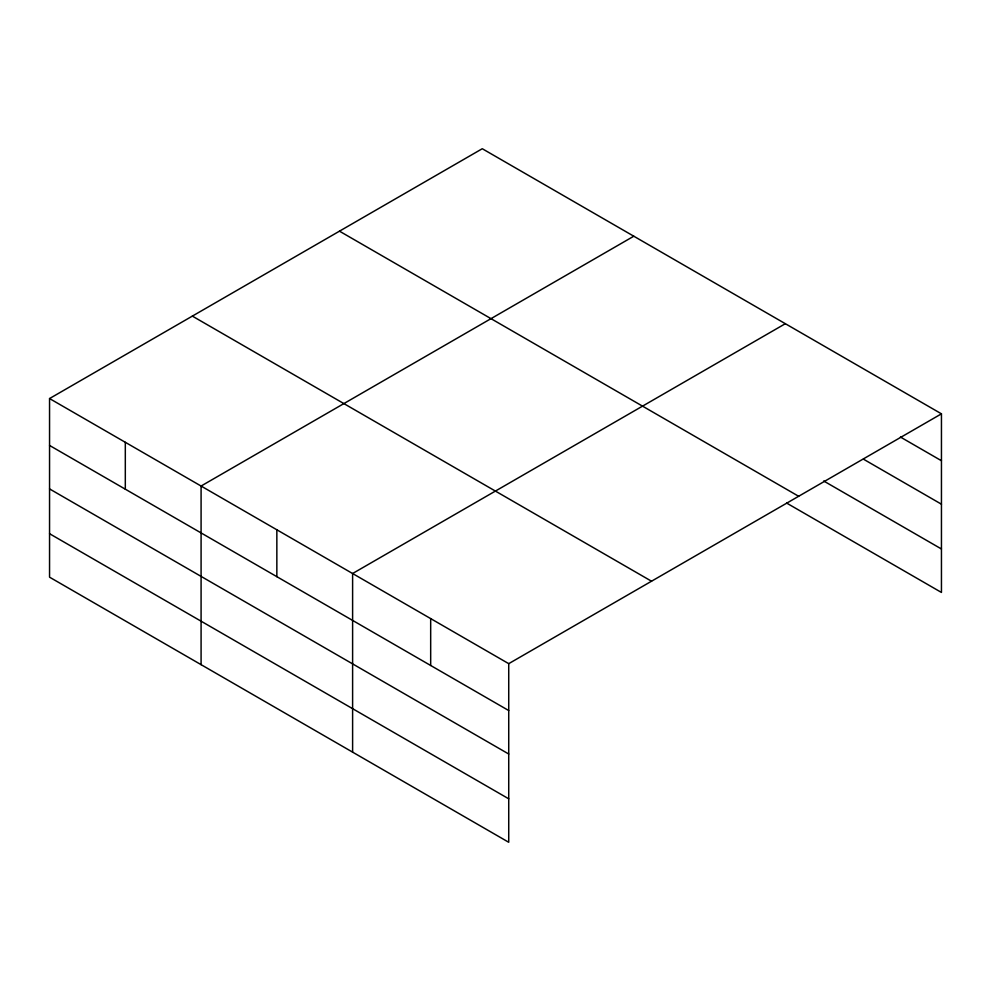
<?xml version="1.0" encoding="UTF-8"?>
<svg xmlns="http://www.w3.org/2000/svg" width="991" height="991" viewBox="0 0 991 991"><rect width="100%" height="100%" fill="white"/><g stroke="black" fill="none" stroke-linecap="round" stroke-linejoin="round"><path stroke-width="1.49" d="M508.73 754.015L508.73 663.66L49.55 398.555L49.55 577.171L508.73 842.276L508.73 754.015L49.55 488.91M786.656 503.081L941.45 592.445L941.45 413.829L482.27 148.724L49.55 398.555M633.794 236.205L201.086 486.036L201.086 664.651M785.33 323.698L352.61 573.516L352.61 752.144M508.73 663.66L941.45 413.829M900.435 437.043L941.45 460.728M863.384 459.13L941.45 504.196M823.694 480.994L941.45 548.977M339.467 231.163L798.659 496.28M192.341 316.104L651.533 581.221M49.55 445.442L508.73 710.547M49.55 533.703L508.73 798.808M430.676 618.595L430.676 665.481M276.848 529.776L276.848 576.675M125.312 442.296L125.312 489.182"/></g></svg>
